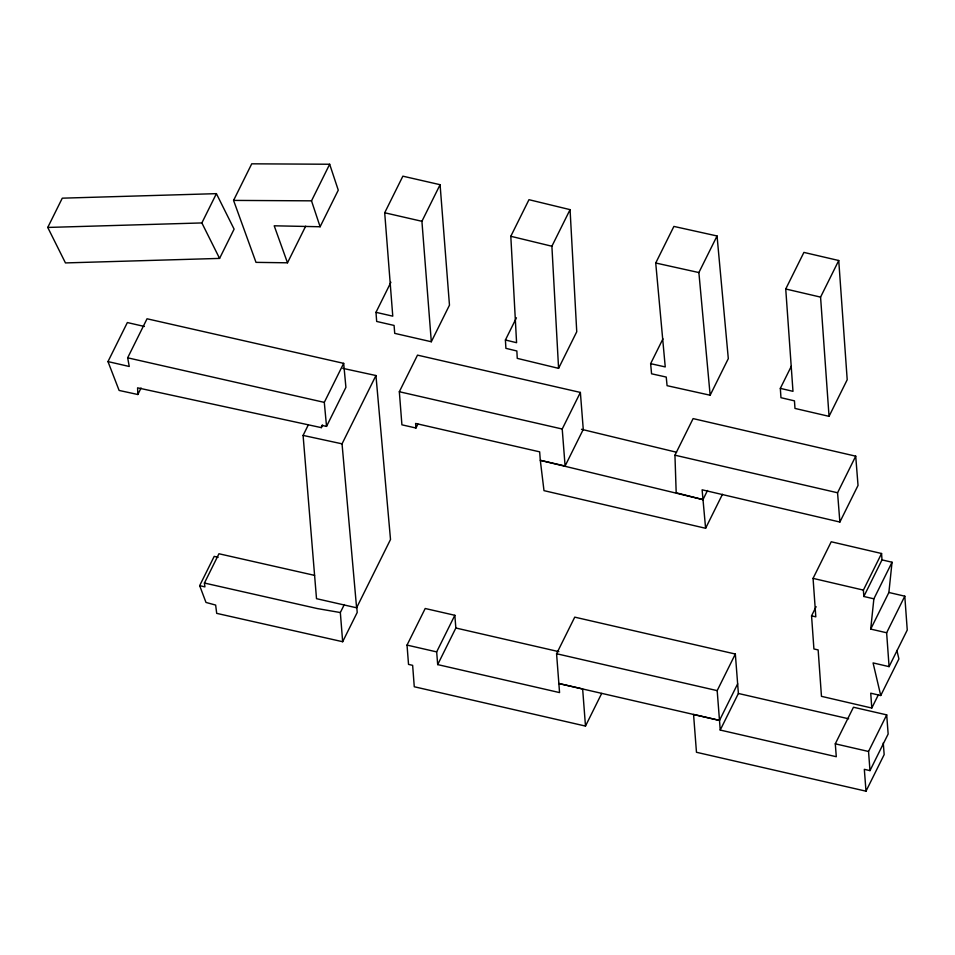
<?xml version="1.0" encoding="UTF-8"?>
<svg xmlns="http://www.w3.org/2000/svg" width="955" height="955" viewBox="0 0 955 955"><rect width="100%" height="100%" fill="white"/><g stroke="black" fill="none" stroke-linecap="round" stroke-linejoin="round"><path stroke-width="1.43" d="M811.559 615.82L813.911 648.958L818.149 649.925L821.467 696.338L871.784 708.037L870.733 693.187L880.737 695.527L873.073 662.913L889.081 666.638L886.634 632.771L870.709 629.082L873.873 598.821L892.042 562.232L882.002 559.881L881.561 553.506L831.232 541.772L813.063 578.372L815.809 616.835L811.559 615.82L816.107 606.676M870.709 629.082L888.878 592.482L892.042 562.232M107.975 361.587L119.112 390.44L137.842 394.511L137.58 387.837L321.334 427.637L321.799 425.417L326.538 426.384L345.913 387.348L343.669 363.354L147.034 318.779L127.66 357.815L129.259 366.481L107.975 361.587L127.361 322.551L144.384 326.467M47.75 227.445L62.278 198.174L216.403 193.65L234.106 229.14L219.578 258.411L65.453 262.923L47.75 227.445L201.863 222.933L216.403 193.65M233.569 200.407L251.738 163.818L329.666 164.248L338.273 190.164L320.116 226.753L274.204 225.798L287.491 262.804L256 262.362L233.569 200.407L311.509 200.837L329.666 164.248M137.842 394.511L141.065 388.005M287.491 262.804L305.66 226.204M356.74 606.616L357.206 612.453L342.666 641.724L216.701 613.361L215.651 605.076L205.982 602.438L199.667 585.654L214.195 556.383L218.134 557.302M375.983 312.321L392.768 316.165L384.698 212.762L402.867 176.174L440.088 184.697L449.471 305.158L431.314 341.747L394.725 333.367L394.081 325.44L376.676 321.453L375.983 312.321L390.905 282.262M199.667 585.654L204.919 586.883L204.418 583.039L218.946 553.757L314.577 575.376M342.773 368.344L375.948 375.53L390.511 539.491L356.597 607.798L316.511 598.678L303.093 435.408L308.31 424.891M326.538 426.384L324.294 402.377L343.669 363.354M431.314 341.747L421.919 221.297L440.088 184.697M321.334 427.637L322.623 425.035M356.597 607.798L342.045 443.836L375.948 375.53M399.333 391.729L417.502 355.129L580.377 392.433L583.266 429.404L565.097 466.004L540.303 460.322L539.659 451.846L415.592 423.447L415.962 428.019L401.912 424.82L399.333 391.729L562.22 429.022L565.097 466.004M505.41 339.992L516.583 342.702L510.806 236.279L528.975 199.691L570.063 209.646L576.748 331.755L558.58 368.355L517.252 358.364L516.858 350.986L505.899 348.336L505.41 339.992L516.44 317.776M415.962 428.019L417.908 424.092M342.666 641.724L340.338 612.549L344.301 604.563M558.58 368.355L551.894 246.235L570.063 209.646M601.698 693.402L585.487 726.075L414.267 686.752L412.644 665.349L408.525 664.394L407.033 645.091L425.202 608.502L454.831 615.295L455.845 628.008L437.688 664.596L559.558 692.59L556.574 653.733L574.743 617.145L735.338 654.032L738.394 693.473L720.225 730.062L836.293 756.718L835.291 743.826L853.46 707.237L886.706 714.877L888.15 734.025L869.981 770.625L864.323 769.324L866.006 791.182L696.47 752.277L693.557 714.447L719.497 720.416L720.225 730.062M437.688 664.596L436.662 651.895L454.831 615.295M562.22 429.022L580.377 392.433M650.63 363.664L665.241 366.923L655.727 263.007L673.896 226.419L717.05 235.969L728.307 358.626L710.15 395.227L667.079 385.677L666.232 377.058L651.573 373.799L650.63 363.664L662.949 338.834M710.15 395.227L698.881 272.557L717.05 235.969M702.964 499.62L676.188 492.792L674.946 455.189L693.103 418.6L855.716 456.168L858.032 485.438L839.875 522.039L702.116 489.808L705.602 528.282L543.992 490.643L540.303 460.322L702.964 499.62L707.512 490.476M780.331 388.363L792.984 391.335L785.738 288.995L803.907 252.407L838.741 260.512L847.204 379.744L829.047 416.344L794.978 408.43L794.453 400.849L780.963 397.698L780.331 388.363L791.361 366.147M705.602 528.282L722.469 494.296M829.047 416.344L820.572 297.112L838.741 260.512M585.487 726.075L582.645 688.973L558.854 683.517L719.497 720.416L717.181 690.632L735.338 654.032M719.497 720.416L737.666 683.828M839.875 522.039L837.559 492.768L855.716 456.168M873.873 598.821L863.833 596.481L863.392 590.106L881.561 553.506M863.833 596.481L882.002 559.881M886.634 632.771L904.791 596.183L888.878 592.482M889.081 666.638L907.25 630.049L904.791 596.183M871.784 708.037L878.278 694.965M880.737 695.527L898.906 658.938L896.9 650.427M869.981 770.625L868.537 751.478L886.706 714.877M866.006 791.182L884.163 754.593L883.268 742.93M340.338 612.549L317.43 608.586L204.418 583.039M303.093 435.408L342.045 443.836M655.727 263.007L698.881 272.557M127.66 357.815L324.294 402.377M384.698 212.762L421.919 221.297M407.033 645.091L436.662 651.895M674.946 455.189L837.559 492.768M455.845 628.008L558.866 651.668M738.394 693.473L848.661 718.793M556.574 653.733L717.181 690.632M835.291 743.826L868.537 751.478M785.738 288.995L820.572 297.112M813.063 578.372L863.392 590.106M581.5 429.296L676.51 452.24M510.806 236.279L551.894 246.235M201.863 222.933L219.578 258.411M311.509 200.837L320.116 226.753"/></g></svg>
